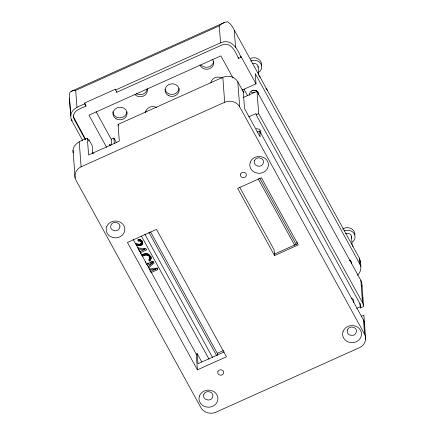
<?xml version="1.0" encoding="UTF-8"?>
<svg xmlns="http://www.w3.org/2000/svg" width="435" height="435" viewBox="0 0 435 435"><rect width="100%" height="100%" fill="white"/><g stroke="black" fill="none" stroke-linecap="round" stroke-linejoin="round"><path stroke-width="0.65" d="M149.683 258.428L149.569 255.938L148.221 253.899L148.346 255.573C149.857 256.563 150.249 258.945 148.601 260.016L149.531 261.016L150.472 259.983L150.961 258.82L150.896 256.454M150.961 258.82L150.907 256.525M141.353 243.301L141.196 241.893L140.358 241.039L140.233 239.359L141.31 240.93L141.353 243.301C140.179 245.509 137.237 244.084 135.519 243.469M73.558 115.922C74.129 109.685 81.503 108.429 86.005 106.107L84.7 103.008L115.416 89.202L116.721 92.296L221.643 45.131C230.882 40.933 235.487 51.901 238.516 58.415L241.017 57.289L240.957 56.452L256.008 83.852L241.974 90.165M73.221 152.924C71.422 144.431 80.986 140.423 87.353 138.221L89.006 141.234L88.881 139.559L92.182 145.573L92.775 153.479M119.929 226.847L119.157 228.908A4.573 4.078 -4.3 0 1 114.987 230.784L112.703 230.093A4.801 4.285 -4.3 0 1 110.631 226.33L111.403 224.264A4.573 4.078 -4.3 0 1 115.579 222.388L117.863 223.079A4.801 4.285 -4.3 0 1 119.929 226.847M260.695 133.371L260.891 132.468A4.035 3.6 -4.3 0 0 259.157 129.309L257.237 128.727A3.844 3.426 -4.3 0 0 256.215 128.793M353.655 302.597L353.851 301.694A4.035 3.6 -4.3 0 0 352.111 298.53L351.197 298.127M361.713 286.779L361.996 285.485M362.698 298.85L362.921 297.812M75.097 177.861C74.108 173.293 76.93 168.666 81.095 166.817L224.688 102.252C229.925 99.914 236.776 101.681 239.674 106.782L364.552 334.118C367.352 339.061 364.584 345.531 359.495 347.652L215.896 412.206C210.66 414.544 203.814 412.777 200.916 407.677L76.043 180.351L75.097 177.861L73.026 150.298M140.228 243.948L141.81 243.073L142.511 241.577C143.827 245.623 138.553 246.683 135.965 244.861M149.531 261.016L149.401 259.336L150.836 257.145M149.558 256.753L149.553 258.83M357.363 275.295C362.42 271.157 361.012 263.594 359.392 258.167L232.551 26.905L230.267 23.958L227.587 21.75L224.781 22.31L71.171 91.366L69.763 92.693L69.312 96.325L70.965 118.402L71.911 120.892L82.661 140.461M148.221 266.704L152.217 263.104L152.092 261.43M150.494 264.431L153.414 261.826M148.672 267.84L154.028 263.072L153.071 261.337L146.301 264.377M71.171 91.366L73.178 90.594L75.695 90.42L219.289 25.866L221.959 23.707L224.781 22.31M141.745 255.242L143.762 253.931L143.887 255.606L142.751 256.215L142.626 254.54M84.7 103.008L84.765 103.851C79.257 106.238 71.307 108.56 70.769 115.77L69.497 98.837M141.924 255.149C144.942 252.496 150.863 253.708 151.032 258.2M111.67 144.86L111.251 139.298L113.921 138.08L116.455 142.696M115.482 90.04L220.567 42.799C231.523 38.198 237.385 48.655 241.017 57.289M87.353 138.221L88.599 154.985L119.32 141.174L118.064 124.41L222.818 77.299L225.575 76.44L228.489 76.255L231.355 76.761L233.97 77.914L236.172 79.643L237.798 81.829L243.274 91.807L244.535 108.587L260.087 136.889L259.646 131.017L257.417 132.017M243.633 97.32L257.003 91.306L360.854 280.368L361.8 282.859L363.578 306.55L360.425 307.969L360.033 303.875L256.182 114.813L256.084 113.557L248.836 116.819M256.182 114.813L258.684 113.687L257.003 91.306M143.164 249.755L145.486 248.711M144.159 248.548L144.241 249.668L139.804 251.664L138.303 248.934L138.216 247.814M141.038 253.915L140.391 252.735L146.774 249.864L146.291 248.989L137.721 247.879M147.302 263.583L148.498 263.044M150.298 262.24L151.494 261.701M147.427 265.258L152.217 263.104M153.827 269.64L157.519 267.982M150.129 271.652L155.425 269.265L155.344 268.15M150.874 272.701L157.644 269.656L157.562 268.542M274.442 254.089L297.149 243.877L297.002 241.936M274.55 255.557L298.258 244.894L261.375 177.752L237.662 188.409L274.55 255.557L274.126 249.897L239.848 187.507M197.408 369.832L127.444 242.464L156.497 229.403L226.461 356.771L197.408 369.832L196.228 354.117L197.229 353.666L201.786 361.958M217.418 355.335L217.272 353.323L223.372 350.577M224.204 351.937L197.985 363.725L197.229 353.666M356.792 308.306L360.332 306.713L359.995 303.2M361.409 316.25L363.877 315.141L365.688 339.235M143.887 255.606L145.926 255.03L148.346 255.573M256.541 90.224L255.024 90.698L251.838 90.649M142.636 243.252C142.805 240.805 140.065 238.82 137.803 239.913L138.281 241.072L140.358 241.039M149.461 269.015L156.79 268.107L157.644 269.656M149.645 269.972L155.425 269.265M138.303 248.934L144.241 249.668M360.713 266.416L359.832 264.034L255.236 73.629L256.008 83.852M258.684 113.687L362.54 302.749L363.481 305.239M243.953 89.099L247.553 95.646M242.257 89.751L243.807 92.573L243.714 91.334M232.953 77.892L220.86 55.881L88.952 115.177L106.613 147.329M259.646 131.017L363.497 320.078L364.438 322.569L364.633 325.195M259.825 178.361L296.11 244.416M258.167 178.818L294.783 245.465M118.064 124.41L118.614 125.41M96.081 111.675L111.251 139.298M110.419 145.442L109.767 144.251L109.865 145.529M84.765 103.851L86.005 106.107M150.586 231.926L217.272 353.323M148.922 232.377L216.592 355.558M144.844 234.22L212.508 357.401M141.429 236.107L209.028 359.163M73.645 117.058L85.755 139.684M92.595 152.141L93.248 153.327M73.499 115.085L73.705 117.896L74.412 119.766L85.168 139.336M92.334 152.386L92.987 153.571M133.126 239.25L196.228 354.117M352.606 245.454L353.041 246.607M145.279 261.669L145.584 262.974M359.392 258.167L359.832 264.034M360.854 280.368L362.54 302.749M363.497 320.078L364.552 334.118M360.332 306.713L360.425 307.969M351.464 236.232L352.1 244.677M258.102 66.283L258.787 75.38M238.451 57.578L238.516 58.415M234.275 30.396L235.547 47.328M237.798 81.829L239.674 106.782M219.289 25.866L220.567 42.799M222.818 77.299L224.688 102.252M150.646 257.743L150.776 259.418M150.347 258.308L150.472 259.983M149.934 258.841L150.059 260.516M149.569 255.938L149.694 257.612M149.254 255.079L149.379 256.759M148.607 254.219L148.732 255.894M147.786 253.643L147.911 255.323M146.829 253.355L146.959 255.035M145.801 253.355L145.926 255.03M144.757 253.567L144.882 255.242M142.403 240.963L142.484 242.083M142.386 242.126L142.511 243.807M142.147 242.638L142.272 244.312M141.81 243.073L141.935 244.747M141.31 240.93L141.435 242.61M141.375 243.442L141.5 245.117M141.07 240.212L141.196 241.893M140.554 239.576L140.679 241.256M140.842 243.736L140.967 245.411M139.863 239.212L139.988 240.887M140.266 244.503L140.353 245.623M139.51 239.696L139.591 240.816M140.266 251.06L140.391 252.735M139.559 244.046L139.689 245.721M139.091 239.701L139.173 240.821M138.819 244.024L138.944 245.699M138.156 239.397L138.281 241.072M137.966 243.877L138.096 245.552M136.856 243.551L136.981 245.226M116.656 91.459L116.721 92.296M113.921 138.08L114.34 143.659M75.695 90.42L76.968 107.353M79.219 141.881L81.095 166.817M74.352 118.929L74.412 119.766M71.808 119.538L71.911 120.892M360.272 260.549L360.376 262.441M345.667 233.731A4.089 3.643 -4.3 0 1 350.164 234.215A4.089 3.643 -4.3 0 1 351.317 238.119M342.796 229.038A7.618 6.791 -4.3 0 1 350.963 228.473A7.618 6.791 -4.3 0 1 354.862 234.835M344.128 230.925A7.618 6.791 -4.3 0 1 353.807 233.144A7.618 6.791 -4.3 0 1 352.442 242.045M252.305 63.787A4.089 3.643 -4.3 0 1 258.167 67.235M250.571 58.464A7.618 6.791 -4.3 0 1 258.7 59.176A7.618 6.791 -4.3 0 1 261.288 66.066M250.761 60.976A7.618 6.791 -4.3 0 1 260.788 63.7A7.618 6.791 -4.3 0 1 258.004 72.808M265.834 88.707A11.228 4.709 -28.8 0 1 267.362 90.627M350.501 259.989A4.644 4.143 -4.3 0 1 349.696 260.81M259.646 76.228A11.228 4.709 -28.8 0 1 260.081 77.381M254.578 92.552A4.644 4.143 -4.3 0 1 251.098 91.97M249.581 95.221A4.644 4.143 -4.3 0 1 253.861 90.235A4.644 4.143 -4.3 0 1 258.765 94.591M349.696 260.119A4.644 4.143 -4.3 0 1 351.725 263.811M145.578 112.127A7.058 6.297 -4.3 0 1 145.448 111.034M147.242 88.767A7.058 6.297 -4.3 0 1 136.253 93.704M126.928 111.86A7.058 6.297 -4.3 0 1 119.696 117.825A7.058 6.297 -4.3 0 1 112.834 111.735M179.024 88.441A7.058 6.297 -4.3 0 1 172.407 94.384A7.058 6.297 -4.3 0 1 165.055 89.403M213.596 61.33A7.058 6.297 -4.3 0 1 208.789 66.936A7.058 6.297 -4.3 0 1 201.231 65.201M145.616 112.496A7.058 6.297 -4.3 0 1 156.605 107.554M147.28 89.137A7.058 6.297 -4.3 0 1 143.441 96.059A7.058 6.297 -4.3 0 1 135.024 94.651M210.85 83.02A7.058 6.297 -4.3 0 1 221.839 78.077M212.421 59.22A7.058 6.297 -4.3 0 1 209.795 68.621A7.058 6.297 -4.3 0 1 199.926 64.837M106.667 226.766L106.2 228.924A9.608 8.564 -4.3 0 0 110.332 236.45L112.518 237.412L114.905 237.831A9.151 8.162 -4.3 0 0 123.252 234.079L124.323 232.105L124.796 229.952A9.608 8.564 -4.3 0 0 120.658 222.421L118.478 221.458L116.091 221.04A9.151 8.162 -4.3 0 0 107.739 224.792L106.667 226.766M240.582 174.125L240.43 174.816A3.072 2.74 -4.3 0 0 241.751 177.224L243.214 177.665A2.925 2.61 -4.3 0 0 245.889 176.463L246.379 175.142A3.072 2.74 -4.3 0 0 245.057 172.733L243.595 172.293A2.925 2.61 -4.3 0 0 240.925 173.494L240.582 174.125M250.266 162.211L249.799 164.37A9.608 8.564 -4.3 0 0 253.931 171.896L256.117 172.858L258.504 173.277A9.151 8.162 -4.3 0 0 266.851 169.525L267.922 167.551L268.395 165.392A9.608 8.564 -4.3 0 0 264.257 157.867L262.077 156.904L259.69 156.486A9.151 8.162 -4.3 0 0 251.338 160.238L250.266 162.211M199.486 395.948L199.007 398.139A9.76 8.705 -4.3 0 0 203.21 405.784L205.429 406.763L207.848 407.187A9.298 8.292 -4.3 0 0 216.336 403.375L217.424 401.369L217.902 399.178A9.76 8.705 -4.3 0 0 213.699 391.533L211.481 390.554L209.056 390.13A9.298 8.292 -4.3 0 0 200.573 393.941L199.486 395.948M254.47 160.694L254.23 161.776A4.801 4.285 -4.3 0 0 256.302 165.539L258.586 166.23A4.573 4.078 -4.3 0 0 262.756 164.354L263.528 162.288A4.801 4.285 -4.3 0 0 261.462 158.525L259.178 157.834A4.573 4.078 -4.3 0 0 255.002 159.71L254.47 160.694M203.825 394.474L203.591 395.551A4.801 4.285 -4.3 0 0 205.657 399.314L207.941 400.004A4.573 4.078 -4.3 0 0 212.117 398.128L212.889 396.067A4.801 4.285 -4.3 0 0 210.823 392.299L208.534 391.609A4.573 4.078 -4.3 0 0 204.363 393.485L203.825 394.474M217.902 371.637L217.756 372.327A3.072 2.74 -4.3 0 0 219.077 374.736L220.54 375.177A2.925 2.61 -4.3 0 0 223.209 373.975L223.704 372.654A3.072 2.74 -4.3 0 0 222.383 370.245L220.92 369.804A2.925 2.61 -4.3 0 0 218.245 371.006L217.902 371.637M343.084 331.394L342.606 333.58A9.76 8.705 -4.3 0 0 346.809 341.23L349.028 342.209L351.447 342.633A9.298 8.292 -4.3 0 0 359.93 338.821L361.023 336.815L361.501 334.624A9.76 8.705 -4.3 0 0 357.298 326.979L355.08 326L352.654 325.576A9.298 8.292 -4.3 0 0 344.172 329.387L343.084 331.394M347.424 329.92L347.19 330.997A4.801 4.285 -4.3 0 0 349.256 334.76L351.54 335.45A4.573 4.078 -4.3 0 0 355.716 333.574L356.488 331.508A4.801 4.285 -4.3 0 0 354.422 327.745L352.132 327.055A4.573 4.078 -4.3 0 0 347.962 328.931L347.424 329.92M116.085 118.815A7.058 6.297 -4.3 0 0 127.08 113.872A7.058 6.297 -4.3 0 0 116.955 107.918A7.058 6.297 -4.3 0 0 116.085 118.815M168.182 95.395A7.058 6.297 -4.3 0 0 179.171 90.453A7.058 6.297 -4.3 0 0 169.052 84.499A7.058 6.297 -4.3 0 0 168.182 95.395"/></g></svg>
